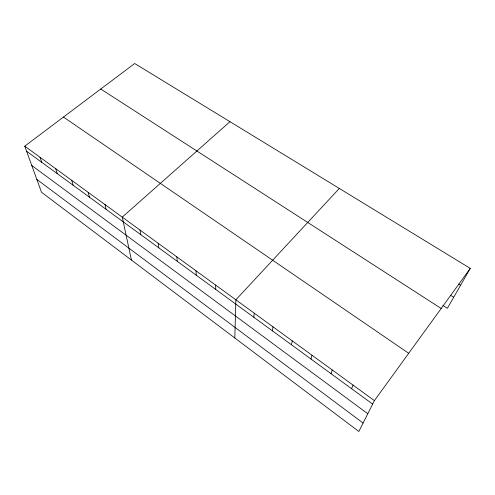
<?xml version="1.0" encoding="UTF-8"?>
<svg xmlns="http://www.w3.org/2000/svg" width="495" height="495" viewBox="0 0 495 495"><rect width="100%" height="100%" fill="white"/><g stroke="black" fill="none" stroke-linecap="round" stroke-linejoin="round"><path stroke-width="0.74" d="M234.809 337.992L235.868 299.815L339.322 188.447M253.879 317.314L254.195 313.156M272.454 330.883L272.98 326.824M291.493 344.792L292.242 340.845M311.015 359.061L311.992 355.218M331.037 373.688L332.256 369.963M351.574 388.693L353.053 385.098M470.25 268.377L374.406 400.634L358.819 431.485L41.5 192.246L24.75 146.174L134.677 63.515L470.25 268.377L447.375 308.298L442.895 305.421M229.971 121.69L122.253 217.132L131.435 260.054M458.692 284.025L460.604 285.213M450.512 295.243L453.698 297.26M100.751 89.026L441.187 308.484M63.459 117.067L408.709 353.3M24.75 146.174L374.406 400.634M26.594 151.241L372.655 404.099M31.773 165.491L367.785 413.74M36.834 179.413L363.089 423.033M40.027 157.292L41.747 162.317M55.675 168.677L57.272 173.658M71.707 180.347L73.167 185.272M88.135 192.301L89.459 197.171M104.977 204.559L106.153 209.373M139.967 230.02L140.815 234.698M158.146 243.249L158.821 247.859M176.808 256.831L177.303 261.354M195.964 270.777L196.268 275.214M215.647 285.101L215.746 289.445"/></g></svg>
